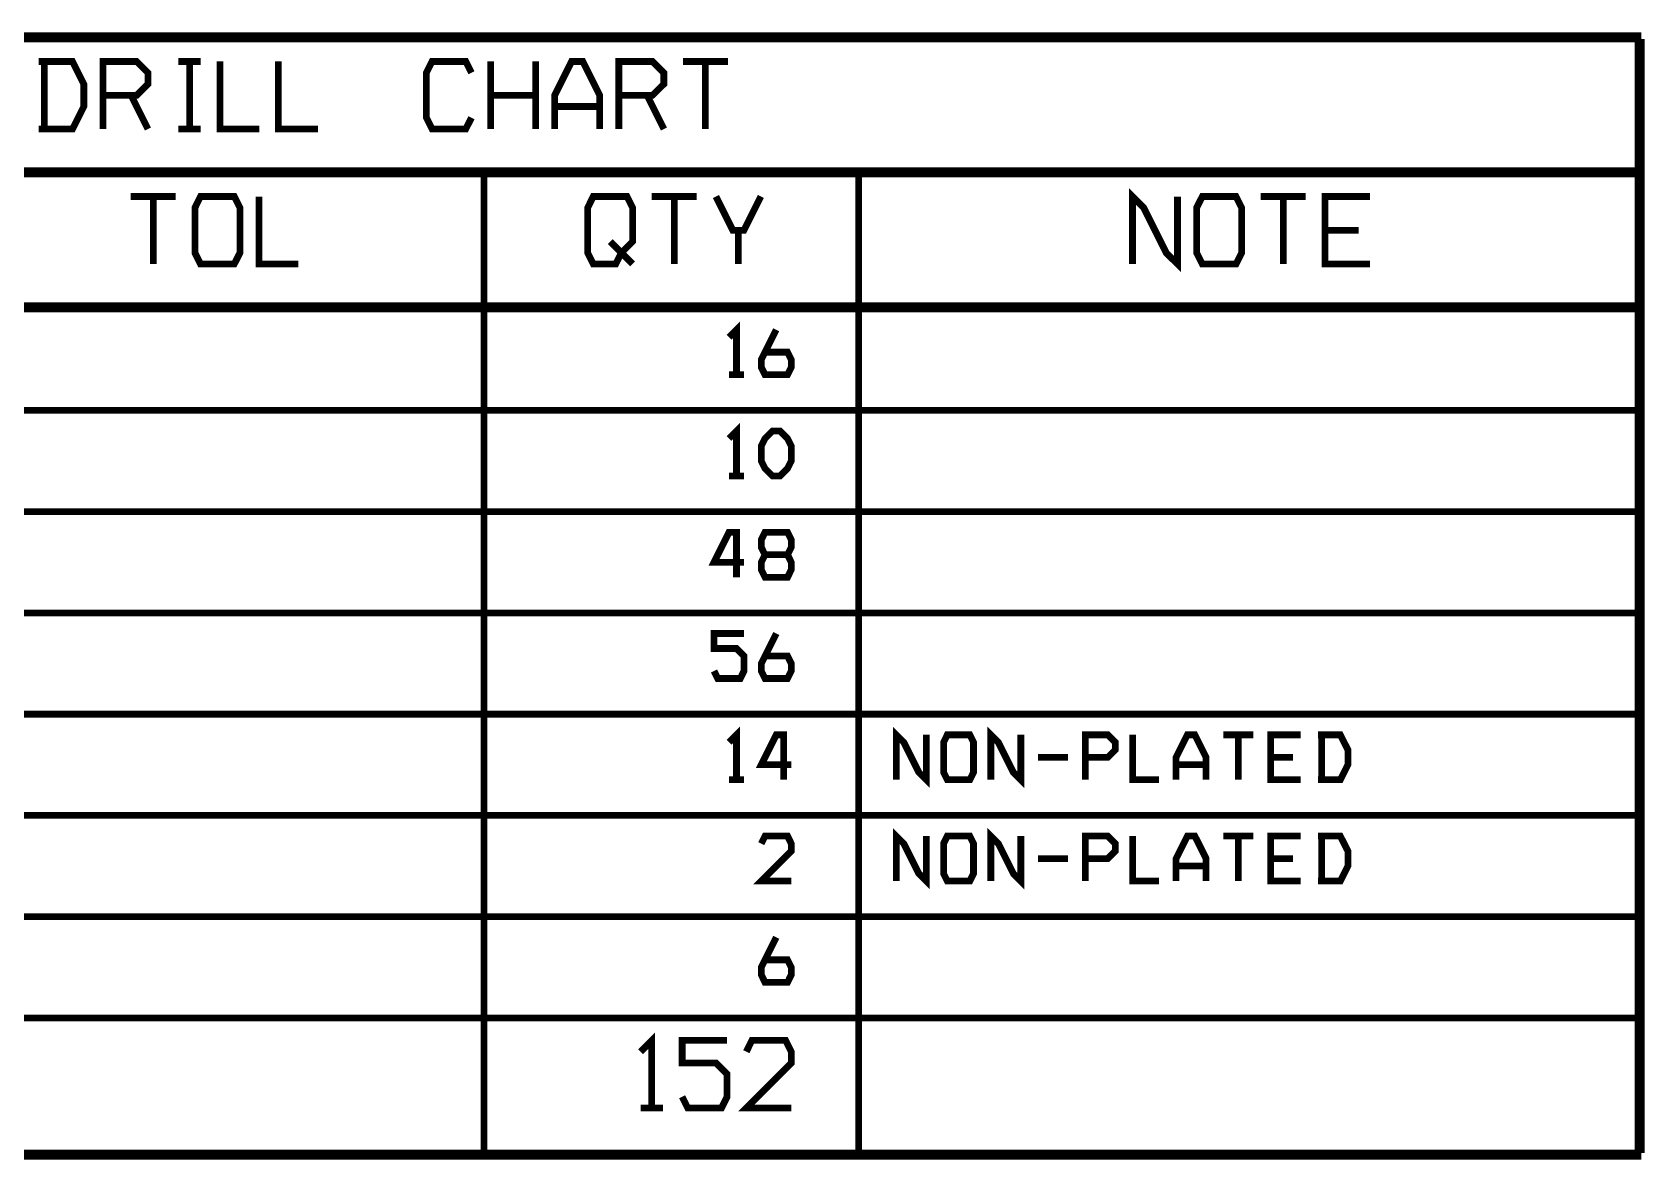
# Model space of a CAD drawing. Extents: x -5 to 100, y -56 to 115.
# Drawn here: x 32.9 to 93.6, y -56.1 to -13.7 of the extents above; entities that cross this region are included whole.
import ezdxf

# ---------------------------------------------------------------- set-up
doc = ezdxf.new("R2010")
doc.units = 0
doc.header["$MEASUREMENT"] = 0
doc.layers.add('22-314-0_DRD', color=7, linetype='CONTINUOUS')

msp = doc.modelspace()

# ---------------------------------------------------------------- linework, layer by layer
at = {"layer": '22-314-0_DRD', "const_width": 0.254}
for points in [[(93.472, -13.843), (-1.397, -13.843)], [(93.345, -13.97), (-1.27, -13.97)], [(93.345, -55.88), (93.345, -13.97)], [(93.472, -55.88), (93.472, -13.97)], [(33.17748, -17.35582), (34.44748, -17.35582), (34.87166, -16.51), (34.87166, -15.66418), (34.44748, -14.81582), (33.17748, -14.81582)], [(33.39084, -17.35582), (33.39084, -14.81582)], [(35.59048, -16.08582), (36.86048, -16.08582), (37.28466, -15.66418), (37.28466, -15.24), (36.86048, -14.81582), (35.59048, -14.81582), (35.59048, -17.35582)], [(39.27348, -14.81582), (38.42766, -14.81582)], [(38.85184, -17.35582), (38.85184, -14.81582)], [(41.47566, -17.35582), (39.99484, -17.35582), (39.99484, -14.81582)], [(43.67784, -17.35582), (42.19448, -17.35582), (42.19448, -14.81582)], [(49.45634, -16.93418), (49.24298, -17.35582), (47.97298, -17.35582), (47.76216, -16.93418), (47.76216, -15.24), (47.97298, -14.81582), (49.24298, -14.81582), (49.45634, -15.24)], [(50.17516, -17.35582), (50.17516, -14.81582)], [(51.86934, -17.35582), (51.86934, -14.81582)], [(54.28234, -17.35582), (54.28234, -16.08582), (53.64734, -14.81582), (53.22316, -14.81582), (52.58816, -16.08582), (52.58816, -17.35582)], [(55.00116, -16.08582), (56.27116, -16.08582), (56.69534, -15.66418), (56.69534, -15.24), (56.27116, -14.81582), (55.00116, -14.81582), (55.00116, -17.35582)], [(59.10834, -14.81582), (57.41416, -14.81582)], [(58.25998, -17.35582), (58.25998, -14.81582)], [(36.64966, -16.08582), (37.28466, -17.35582)], [(51.86934, -16.08582), (50.17516, -16.08582)], [(56.06034, -16.08582), (56.69534, -17.35582)], [(54.28234, -16.51), (52.58816, -16.51)], [(39.27348, -17.35582), (38.42766, -17.35582)], [(93.345, -18.923), (-1.27, -18.923)], [(93.345, -19.05), (-1.27, -19.05)], [(49.93132, -55.88), (49.93132, -19.05)], [(64.02832, -55.88), (64.02832, -19.05)], [(38.33368, -19.89582), (36.6395, -19.89582)], [(37.48532, -22.43582), (37.48532, -19.89582)], [(39.26332, -22.43582), (39.0525, -22.01418), (39.0525, -20.32), (39.26332, -19.89582), (40.53332, -19.89582), (40.74668, -20.32), (40.74668, -22.01418), (40.53332, -22.43582), (39.26332, -22.43582)], [(42.94632, -22.43582), (41.4655, -22.43582), (41.4655, -19.89582)], [(53.82768, -22.01418), (54.0385, -22.43582), (54.88432, -22.43582), (55.09768, -22.01418), (55.51932, -21.59), (55.51932, -20.32), (55.3085, -19.89582), (54.0385, -19.89582), (53.82768, -20.32), (53.82768, -22.01418)], [(57.93232, -19.89582), (56.24068, -19.89582)], [(57.0865, -22.43582), (57.0865, -19.89582)], [(60.34532, -19.89582), (59.71032, -21.16582), (59.28868, -21.16582), (58.65368, -19.89582)], [(76.01966, -19.89582), (76.01966, -22.43582), (75.59548, -22.01418), (74.74966, -20.32), (74.32548, -19.89582), (74.32548, -22.43582)], [(76.95184, -22.43582), (76.73848, -22.01418), (76.73848, -20.32), (76.95184, -19.89582), (78.22184, -19.89582), (78.43266, -20.32), (78.43266, -22.01418), (78.22184, -22.43582), (76.95184, -22.43582)], [(80.84566, -19.89582), (79.15148, -19.89582)], [(79.99984, -22.43582), (79.99984, -19.89582)], [(83.25866, -22.43582), (81.56448, -22.43582), (81.56448, -19.89582), (83.25866, -19.89582)], [(59.4995, -22.43582), (59.4995, -21.16582)], [(82.83448, -21.16582), (81.56448, -21.16582)], [(54.6735, -21.59), (55.51932, -22.43582)], [(93.345, -24.003), (-1.27, -24.003)], [(93.345, -24.13), (-1.27, -24.13)], [(59.42838, -26.59888), (59.42838, -24.90724), (59.14644, -25.18918)], [(60.50026, -25.75306), (61.34862, -25.75306), (61.48832, -26.035), (61.48832, -26.31694), (61.34862, -26.59888), (60.50026, -26.59888), (60.36056, -26.31694), (60.36056, -26.035), (60.92444, -24.90724)], [(59.71032, -26.59888), (59.14644, -26.59888)], [(93.345, -27.94), (-1.27, -27.94)], [(59.42838, -30.40888), (59.42838, -28.71724), (59.14644, -28.99918)], [(60.7822, -30.40888), (60.50026, -30.12694), (60.36056, -29.845), (60.36056, -29.28112), (60.50026, -28.99918), (60.7822, -28.71724), (61.06668, -28.71724), (61.34862, -28.99918), (61.48832, -29.28112), (61.48832, -29.845), (61.34862, -30.12694), (61.06668, -30.40888), (60.7822, -30.40888)], [(59.71032, -30.40888), (59.14644, -30.40888)], [(93.345, -31.75), (-1.27, -31.75)], [(59.71032, -33.655), (58.58256, -33.655), (59.14644, -32.52724), (59.42838, -32.52724), (59.42838, -34.21888)], [(61.34862, -33.37306), (61.48832, -33.09112), (61.48832, -32.80918), (61.34862, -32.52724), (60.50026, -32.52724), (60.36056, -32.80918), (60.36056, -33.09112), (60.50026, -33.37306), (61.34862, -33.37306), (61.48832, -33.655), (61.48832, -33.93694), (61.34862, -34.21888), (60.50026, -34.21888), (60.36056, -33.93694), (60.36056, -33.655), (60.50026, -33.37306)], [(93.345, -35.56), (-1.27, -35.56)], [(58.58256, -37.74694), (58.72226, -38.02888), (59.57062, -38.02888), (59.71032, -37.74694), (59.71032, -37.18306), (59.42838, -36.90112), (58.58256, -36.90112), (58.58256, -36.33724), (59.71032, -36.33724)], [(60.50026, -37.18306), (61.34862, -37.18306), (61.48832, -37.465), (61.48832, -37.74694), (61.34862, -38.02888), (60.50026, -38.02888), (60.36056, -37.74694), (60.36056, -37.465), (60.92444, -36.33724)], [(93.345, -39.37), (-1.27, -39.37)], [(59.42838, -41.83888), (59.42838, -40.14724), (59.14644, -40.42918)], [(61.48832, -41.275), (60.36056, -41.275), (60.92444, -40.14724), (61.20638, -40.14724), (61.20638, -41.83888)], [(66.56832, -40.14724), (66.56832, -41.83888), (66.28638, -41.55694), (65.7225, -40.42918), (65.44056, -40.14724), (65.44056, -41.83888)], [(67.35826, -41.83888), (67.21856, -41.55694), (67.21856, -40.42918), (67.35826, -40.14724), (68.20662, -40.14724), (68.34632, -40.42918), (68.34632, -41.55694), (68.20662, -41.83888), (67.35826, -41.83888)], [(70.12432, -40.14724), (70.12432, -41.83888), (69.84238, -41.55694), (69.2785, -40.42918), (68.99656, -40.14724), (68.99656, -41.83888)], [(72.55256, -40.99306), (73.39838, -40.99306), (73.68032, -40.71112), (73.68032, -40.42918), (73.39838, -40.14724), (72.55256, -40.14724), (72.55256, -41.83888)], [(75.31862, -41.83888), (74.33056, -41.83888), (74.33056, -40.14724)], [(77.09662, -41.83888), (77.09662, -40.99306), (76.67244, -40.14724), (76.3905, -40.14724), (75.96632, -40.99306), (75.96632, -41.83888)], [(78.87462, -40.14724), (77.74432, -40.14724)], [(78.3082, -41.83888), (78.3082, -40.14724)], [(80.65262, -41.83888), (79.52232, -41.83888), (79.52232, -40.14724), (80.65262, -40.14724)], [(81.30032, -41.83888), (82.14614, -41.83888), (82.43062, -41.275), (82.43062, -40.71112), (82.14614, -40.14724), (81.30032, -40.14724)], [(81.44256, -41.83888), (81.44256, -40.14724)], [(71.90232, -40.99306), (70.77456, -40.99306)], [(77.09662, -41.275), (75.96632, -41.275)], [(80.36814, -40.99306), (79.52232, -40.99306)], [(59.71032, -41.83888), (59.14644, -41.83888)], [(93.345, -43.18), (-1.27, -43.18)], [(66.56832, -43.95724), (66.56832, -45.64888), (66.28638, -45.36694), (65.7225, -44.23918), (65.44056, -43.95724), (65.44056, -45.64888)], [(70.12432, -43.95724), (70.12432, -45.64888), (69.84238, -45.36694), (69.2785, -44.23918), (68.99656, -43.95724), (68.99656, -45.64888)], [(61.48832, -45.64888), (60.36056, -45.64888), (61.48832, -44.52112), (61.48832, -44.23918), (61.34862, -43.95724), (60.50026, -43.95724), (60.36056, -44.23918)], [(67.35826, -45.64888), (67.21856, -45.36694), (67.21856, -44.23918), (67.35826, -43.95724), (68.20662, -43.95724), (68.34632, -44.23918), (68.34632, -45.36694), (68.20662, -45.64888), (67.35826, -45.64888)], [(72.55256, -44.80306), (73.39838, -44.80306), (73.68032, -44.52112), (73.68032, -44.23918), (73.39838, -43.95724), (72.55256, -43.95724), (72.55256, -45.64888)], [(75.31862, -45.64888), (74.33056, -45.64888), (74.33056, -43.95724)], [(77.09662, -45.64888), (77.09662, -44.80306), (76.67244, -43.95724), (76.3905, -43.95724), (75.96632, -44.80306), (75.96632, -45.64888)], [(78.87462, -43.95724), (77.74432, -43.95724)], [(78.3082, -45.64888), (78.3082, -43.95724)], [(80.65262, -45.64888), (79.52232, -45.64888), (79.52232, -43.95724), (80.65262, -43.95724)], [(81.30032, -45.64888), (82.14614, -45.64888), (82.43062, -45.085), (82.43062, -44.52112), (82.14614, -43.95724), (81.30032, -43.95724)], [(81.44256, -45.64888), (81.44256, -43.95724)], [(71.90232, -44.80306), (70.77456, -44.80306)], [(80.36814, -44.80306), (79.52232, -44.80306)], [(77.09662, -45.085), (75.96632, -45.085)], [(93.345, -46.99), (-1.27, -46.99)], [(60.50026, -48.61306), (61.34862, -48.61306), (61.48832, -48.895), (61.48832, -49.17694), (61.34862, -49.45888), (60.50026, -49.45888), (60.36056, -49.17694), (60.36056, -48.895), (60.92444, -47.76724)], [(93.345, -50.8), (-1.27, -50.8)], [(56.24068, -54.18582), (56.24068, -51.64582), (55.8165, -52.07)], [(57.38368, -53.76418), (57.5945, -54.18582), (58.8645, -54.18582), (59.07532, -53.76418), (59.07532, -52.91582), (58.65368, -52.49418), (57.38368, -52.49418), (57.38368, -51.64582), (59.07532, -51.64582)], [(61.48832, -54.18582), (59.79668, -54.18582), (61.48832, -52.49418), (61.48832, -52.07), (61.2775, -51.64582), (60.0075, -51.64582), (59.79668, -52.07)], [(56.66232, -54.18582), (55.8165, -54.18582)], [(93.345, -55.88), (-1.27, -55.88)], [(93.472, -56.007), (-1.397, -56.007)]]:
    msp.add_lwpolyline(points, dxfattribs=at)

doc.saveas('drawing.dxf')
